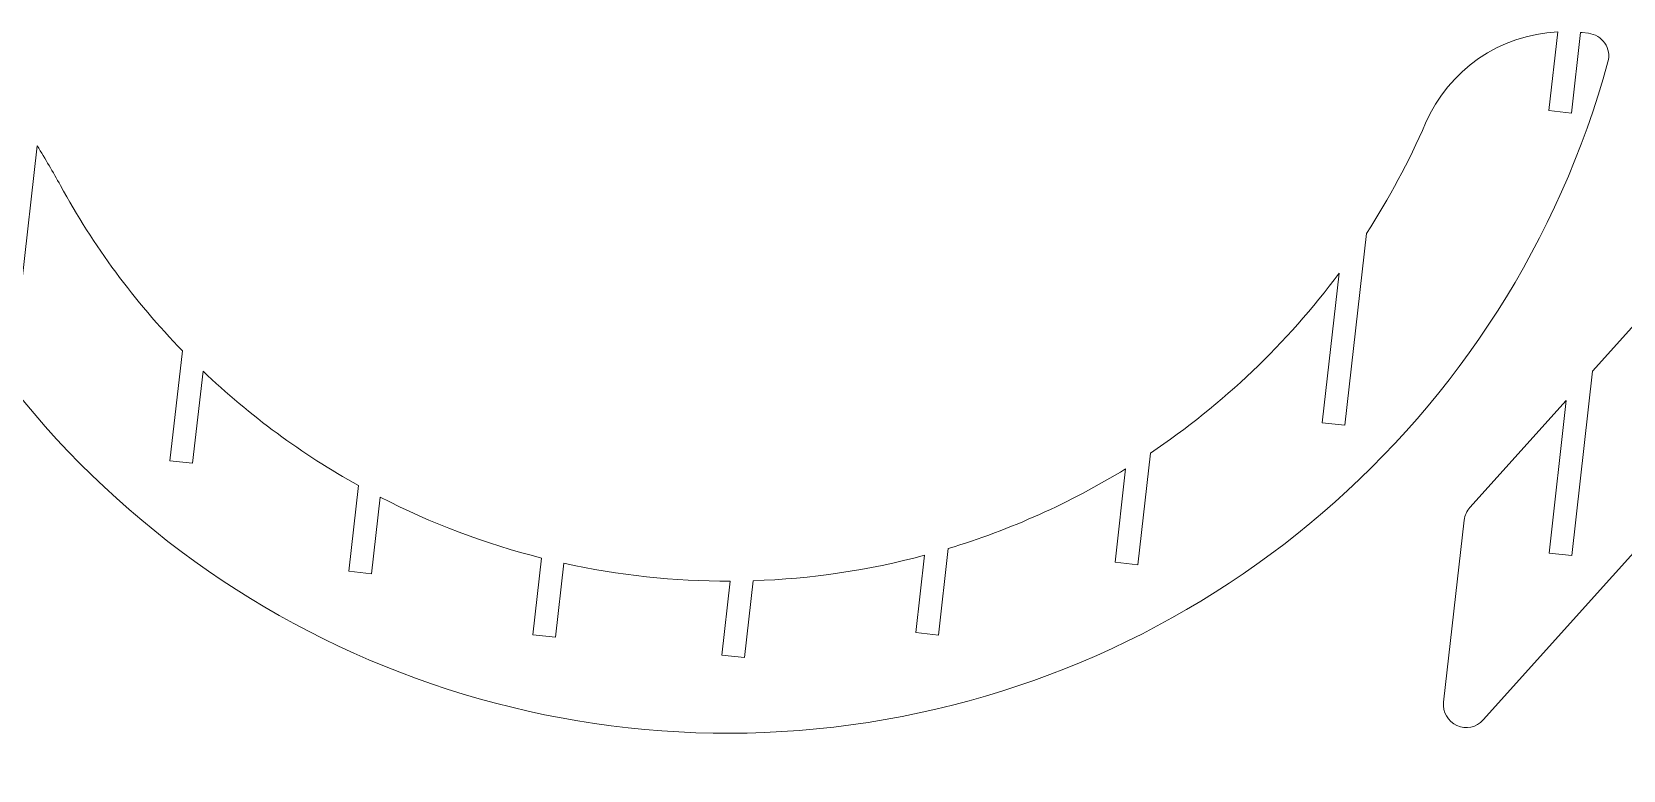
# Model space of a CAD drawing. Header units: millimetres. Extents: x -5830 to -1938, y -580 to 2011.
# Drawn here: x -2587.2 to -2377.9, y 1456.1 to 1553.3 of the extents above; entities that cross this region are included whole.
import ezdxf

# ---------------------------------------------------------------- set-up
doc = ezdxf.new("R2010")
doc.units = ezdxf.units.MM
doc.header["$MEASUREMENT"] = 0
doc.layers.add('layer 1', color=7, linetype='Continuous')

msp = doc.modelspace()

# ---------------------------------------------------------------- linework, layer by layer
at = {"layer": 'layer 1', "lineweight": 9}
for points in [[(-2386.5207, 1553.2786), (-2394.1336, 1552.9093), (-2400.8747, 1548.2451), (-2403.904, 1541.2512)], [(-2386.5207, 1553.2786), (-2394.1336, 1552.9093), (-2400.8747, 1548.2451), (-2403.904, 1541.2512)], [(-2387.6939, 1542.9196), (-2387.6939, 1542.9196), (-2386.5207, 1553.2786), (-2386.5207, 1553.2786)], [(-2387.6939, 1542.9196), (-2387.6939, 1542.9196), (-2386.5207, 1553.2786), (-2386.5207, 1553.2786)], [(-2384.713, 1542.582), (-2384.713, 1542.582), (-2383.5107, 1553.1977), (-2383.5107, 1553.1977)], [(-2384.713, 1542.582), (-2384.713, 1542.582), (-2383.5107, 1553.1977), (-2383.5107, 1553.1977)], [(-2383.3009, 1553.1751), (-2383.3708, 1553.183), (-2383.4407, 1553.1905), (-2383.5107, 1553.1977)], [(-2383.3009, 1553.1751), (-2383.3708, 1553.183), (-2383.4407, 1553.1905), (-2383.5107, 1553.1977)], [(-2383.3009, 1553.1751), (-2383.3009, 1553.1751), (-2382.4815, 1553.0823), (-2382.4815, 1553.0823)], [(-2383.3009, 1553.1751), (-2383.3009, 1553.1751), (-2382.4815, 1553.0823), (-2382.4815, 1553.0823)], [(-2384.713, 1542.582), (-2384.713, 1542.582), (-2387.6939, 1542.9196), (-2387.6939, 1542.9196)], [(-2384.713, 1542.582), (-2384.713, 1542.582), (-2387.6939, 1542.9196), (-2387.6939, 1542.9196)], [(-2411.6673, 1526.7362), (-2408.6851, 1531.3529), (-2406.0885, 1536.2077), (-2403.904, 1541.2512)], [(-2411.6673, 1526.7362), (-2408.6851, 1531.3529), (-2406.0885, 1536.2077), (-2403.904, 1541.2512)], [(-2588.5555, 1519.9421), (-2588.5555, 1519.9421), (-2586.4799, 1538.2697), (-2586.4799, 1538.2697)], [(-2588.5555, 1519.9421), (-2588.5555, 1519.9421), (-2586.4799, 1538.2697), (-2586.4799, 1538.2697)], [(-2583.4326, 1533.0685), (-2584.3959, 1534.8325), (-2585.4121, 1536.567), (-2586.4799, 1538.2697)], [(-2583.4326, 1533.0685), (-2584.3959, 1534.8325), (-2585.4121, 1536.567), (-2586.4799, 1538.2697)], [(-2396.3229, 1462.7397), (-2396.3229, 1462.7397), (-2327.8844, 1538.8005), (-2327.8844, 1538.8005)], [(-2396.3229, 1462.7397), (-2396.3229, 1462.7397), (-2327.8844, 1538.8005), (-2327.8844, 1538.8005)], [(-2381.9381, 1508.6275), (-2381.9381, 1508.6275), (-2356.6095, 1536.777), (-2356.6095, 1536.777)], [(-2381.9381, 1508.6275), (-2381.9381, 1508.6275), (-2356.6095, 1536.777), (-2356.6095, 1536.777)], [(-2583.4326, 1533.0685), (-2579.0947, 1525.125), (-2573.6986, 1517.8071), (-2567.3919, 1511.3154)], [(-2583.4326, 1533.0685), (-2579.0947, 1525.125), (-2573.6986, 1517.8071), (-2567.3919, 1511.3154)], [(-2414.5248, 1501.5046), (-2414.5248, 1501.5046), (-2411.6673, 1526.7362), (-2411.6673, 1526.7362)], [(-2414.5248, 1501.5046), (-2414.5248, 1501.5046), (-2411.6673, 1526.7362), (-2411.6673, 1526.7362)], [(-2440.0977, 1497.8572), (-2430.5236, 1504.2563), (-2422.1268, 1512.2611), (-2415.2774, 1521.5184)], [(-2440.0977, 1497.8572), (-2430.5236, 1504.2563), (-2422.1268, 1512.2611), (-2415.2774, 1521.5184)], [(-2417.5058, 1501.8422), (-2417.5058, 1501.8422), (-2415.2774, 1521.5184), (-2415.2774, 1521.5184)], [(-2417.5058, 1501.8422), (-2417.5058, 1501.8422), (-2415.2774, 1521.5184), (-2415.2774, 1521.5184)], [(-2569.03, 1496.8511), (-2569.03, 1496.8511), (-2567.3919, 1511.3154), (-2567.3919, 1511.3154)], [(-2569.03, 1496.8511), (-2569.03, 1496.8511), (-2567.3919, 1511.3154), (-2567.3919, 1511.3154)], [(-2566.049, 1496.5135), (-2566.049, 1496.5135), (-2564.6773, 1508.626), (-2564.6773, 1508.626)], [(-2566.049, 1496.5135), (-2566.049, 1496.5135), (-2564.6773, 1508.626), (-2564.6773, 1508.626)], [(-2564.6773, 1508.626), (-2558.5311, 1502.7651), (-2551.6634, 1497.7111), (-2544.24, 1493.5859)], [(-2564.6773, 1508.626), (-2558.5311, 1502.7651), (-2551.6634, 1497.7111), (-2544.24, 1493.5859)], [(-2384.6866, 1484.3577), (-2384.6866, 1484.3577), (-2381.9381, 1508.6275), (-2381.9381, 1508.6275)], [(-2384.6866, 1484.3577), (-2384.6866, 1484.3577), (-2381.9381, 1508.6275), (-2381.9381, 1508.6275)], [(-2398.0714, 1490.6973), (-2398.0714, 1490.6973), (-2385.392, 1504.7889), (-2385.392, 1504.7889)], [(-2398.0714, 1490.6973), (-2398.0714, 1490.6973), (-2385.392, 1504.7889), (-2385.392, 1504.7889)], [(-2387.6676, 1484.6953), (-2387.6676, 1484.6953), (-2385.392, 1504.7889), (-2385.392, 1504.7889)], [(-2387.6676, 1484.6953), (-2387.6676, 1484.6953), (-2385.392, 1504.7889), (-2385.392, 1504.7889)], [(-2414.5248, 1501.5046), (-2414.5248, 1501.5046), (-2417.5058, 1501.8422), (-2417.5058, 1501.8422)], [(-2414.5248, 1501.5046), (-2414.5248, 1501.5046), (-2417.5058, 1501.8422), (-2417.5058, 1501.8422)], [(-2569.03, 1496.8511), (-2569.03, 1496.8511), (-2566.049, 1496.5135), (-2566.049, 1496.5135)], [(-2569.03, 1496.8511), (-2569.03, 1496.8511), (-2566.049, 1496.5135), (-2566.049, 1496.5135)], [(-2441.7618, 1483.163), (-2441.7618, 1483.163), (-2440.0977, 1497.8572), (-2440.0977, 1497.8572)], [(-2441.7618, 1483.163), (-2441.7618, 1483.163), (-2440.0977, 1497.8572), (-2440.0977, 1497.8572)], [(-2466.6809, 1485.2894), (-2458.4884, 1487.7705), (-2450.6484, 1491.2933), (-2443.3531, 1495.7712)], [(-2466.6809, 1485.2894), (-2458.4884, 1487.7705), (-2450.6484, 1491.2933), (-2443.3531, 1495.7712)], [(-2444.7428, 1483.5006), (-2444.7428, 1483.5006), (-2443.3531, 1495.7712), (-2443.3531, 1495.7712)], [(-2444.7428, 1483.5006), (-2444.7428, 1483.5006), (-2443.3531, 1495.7712), (-2443.3531, 1495.7712)], [(-2545.5182, 1482.299), (-2545.5182, 1482.299), (-2544.24, 1493.5859), (-2544.24, 1493.5859)], [(-2545.5182, 1482.299), (-2545.5182, 1482.299), (-2544.24, 1493.5859), (-2544.24, 1493.5859)], [(-2542.5373, 1481.9614), (-2542.5373, 1481.9614), (-2541.3932, 1492.0636), (-2541.3932, 1492.0636)], [(-2542.5373, 1481.9614), (-2542.5373, 1481.9614), (-2541.3932, 1492.0636), (-2541.3932, 1492.0636)], [(-2541.3932, 1492.0636), (-2534.6431, 1488.5929), (-2527.5198, 1485.9019), (-2520.1609, 1484.0428)], [(-2541.3932, 1492.0636), (-2534.6431, 1488.5929), (-2527.5198, 1485.9019), (-2520.1609, 1484.0428)], [(-2398.0714, 1490.6973), (-2398.4894, 1490.2327), (-2398.7519, 1489.6492), (-2398.8222, 1489.0282)], [(-2398.0714, 1490.6973), (-2398.4894, 1490.2327), (-2398.7519, 1489.6492), (-2398.8222, 1489.0282)], [(-2398.8222, 1489.0282), (-2398.8222, 1489.0282), (-2401.5339, 1465.0839), (-2401.5339, 1465.0839)], [(-2398.8222, 1489.0282), (-2398.8222, 1489.0282), (-2401.5339, 1465.0839), (-2401.5339, 1465.0839)], [(-2521.3033, 1473.9553), (-2521.3033, 1473.9553), (-2520.1609, 1484.0428), (-2520.1609, 1484.0428)], [(-2521.3033, 1473.9553), (-2521.3033, 1473.9553), (-2520.1609, 1484.0428), (-2520.1609, 1484.0428)], [(-2492.3206, 1481.0524), (-2484.7111, 1481.3072), (-2477.1556, 1482.4301), (-2469.8009, 1484.3995)], [(-2492.3206, 1481.0524), (-2484.7111, 1481.3072), (-2477.1556, 1482.4301), (-2469.8009, 1484.3995)], [(-2470.9504, 1474.2494), (-2470.9504, 1474.2494), (-2469.8009, 1484.3995), (-2469.8009, 1484.3995)], [(-2470.9504, 1474.2494), (-2470.9504, 1474.2494), (-2469.8009, 1484.3995), (-2469.8009, 1484.3995)], [(-2467.9695, 1473.9118), (-2467.9695, 1473.9118), (-2466.6809, 1485.2894), (-2466.6809, 1485.2894)], [(-2467.9695, 1473.9118), (-2467.9695, 1473.9118), (-2466.6809, 1485.2894), (-2466.6809, 1485.2894)], [(-2384.6866, 1484.3577), (-2384.6866, 1484.3577), (-2387.6676, 1484.6953), (-2387.6676, 1484.6953)], [(-2384.6866, 1484.3577), (-2384.6866, 1484.3577), (-2387.6676, 1484.6953), (-2387.6676, 1484.6953)], [(-2545.5182, 1482.299), (-2545.5182, 1482.299), (-2542.5373, 1481.9614), (-2542.5373, 1481.9614)], [(-2545.5182, 1482.299), (-2545.5182, 1482.299), (-2542.5373, 1481.9614), (-2542.5373, 1481.9614)], [(-2518.3224, 1473.6177), (-2518.3224, 1473.6177), (-2517.2205, 1483.347), (-2517.2205, 1483.347)], [(-2518.3224, 1473.6177), (-2518.3224, 1473.6177), (-2517.2205, 1483.347), (-2517.2205, 1483.347)], [(-2517.2205, 1483.347), (-2510.0377, 1481.7615), (-2502.7018, 1480.9734), (-2495.3461, 1480.997)], [(-2517.2205, 1483.347), (-2510.0377, 1481.7615), (-2502.7018, 1480.9734), (-2495.3461, 1480.997)], [(-2441.7618, 1483.163), (-2441.7618, 1483.163), (-2444.7428, 1483.5006), (-2444.7428, 1483.5006)], [(-2441.7618, 1483.163), (-2441.7618, 1483.163), (-2444.7428, 1483.5006), (-2444.7428, 1483.5006)], [(-2496.447, 1471.2753), (-2496.447, 1471.2753), (-2495.3461, 1480.997), (-2495.3461, 1480.997)], [(-2496.447, 1471.2753), (-2496.447, 1471.2753), (-2495.3461, 1480.997), (-2495.3461, 1480.997)], [(-2493.4661, 1470.9378), (-2493.4661, 1470.9378), (-2492.3206, 1481.0524), (-2492.3206, 1481.0524)], [(-2493.4661, 1470.9378), (-2493.4661, 1470.9378), (-2492.3206, 1481.0524), (-2492.3206, 1481.0524)], [(-2521.3033, 1473.9553), (-2521.3033, 1473.9553), (-2518.3224, 1473.6177), (-2518.3224, 1473.6177)], [(-2521.3033, 1473.9553), (-2521.3033, 1473.9553), (-2518.3224, 1473.6177), (-2518.3224, 1473.6177)], [(-2467.9695, 1473.9118), (-2467.9695, 1473.9118), (-2470.9504, 1474.2494), (-2470.9504, 1474.2494)], [(-2467.9695, 1473.9118), (-2467.9695, 1473.9118), (-2470.9504, 1474.2494), (-2470.9504, 1474.2494)], [(-2493.4661, 1470.9378), (-2493.4661, 1470.9378), (-2496.447, 1471.2753), (-2496.447, 1471.2753)], [(-2493.4661, 1470.9378), (-2493.4661, 1470.9378), (-2496.447, 1471.2753), (-2496.447, 1471.2753)]]:
    msp.add_open_spline(points, degree=3, dxfattribs=at)
for points in [[(-2379.9255, 1549.3092), (-2379.6942, 1550.1543), (-2379.8438, 1551.0584), (-2380.3353, 1551.7838), (-2380.3353, 1551.7838), (-2380.8267, 1552.5093), (-2381.6108, 1552.9837), (-2382.4814, 1553.0823)], [(-2379.9255, 1549.3092), (-2379.6942, 1550.1543), (-2379.8438, 1551.0584), (-2380.3353, 1551.7838), (-2380.3353, 1551.7838), (-2380.8267, 1552.5093), (-2381.6108, 1552.9837), (-2382.4814, 1553.0823)], [(-2600.9858, 1523.4829), (-2577.5317, 1480.5335), (-2530.3472, 1456.1286), (-2481.7416, 1461.8071), (-2481.7416, 1461.8071), (-2433.1359, 1467.4857), (-2392.8477, 1502.1099), (-2379.9255, 1549.3092)], [(-2600.9858, 1523.4829), (-2577.5317, 1480.5335), (-2530.3472, 1456.1286), (-2481.7416, 1461.8071), (-2481.7416, 1461.8071), (-2433.1359, 1467.4857), (-2392.8477, 1502.1099), (-2379.9255, 1549.3092)], [(-2401.5339, 1465.0839), (-2401.6807, 1463.7879), (-2400.9733, 1462.5455), (-2399.7838, 1462.0104), (-2399.7838, 1462.0104), (-2398.5943, 1461.4753), (-2397.1953, 1461.7701), (-2396.3229, 1462.7397)], [(-2401.5339, 1465.0839), (-2401.6807, 1463.7879), (-2400.9733, 1462.5455), (-2399.7838, 1462.0104), (-2399.7838, 1462.0104), (-2398.5943, 1461.4753), (-2397.1953, 1461.7701), (-2396.3229, 1462.7397)]]:
    msp.add_open_spline(points, degree=3, knots=[0, 0, 0, 0, 0.33333333, 0.33333333, 0.33333333, 0.33333333, 1, 1, 1, 1], dxfattribs=at)

doc.saveas('drawing.dxf')
